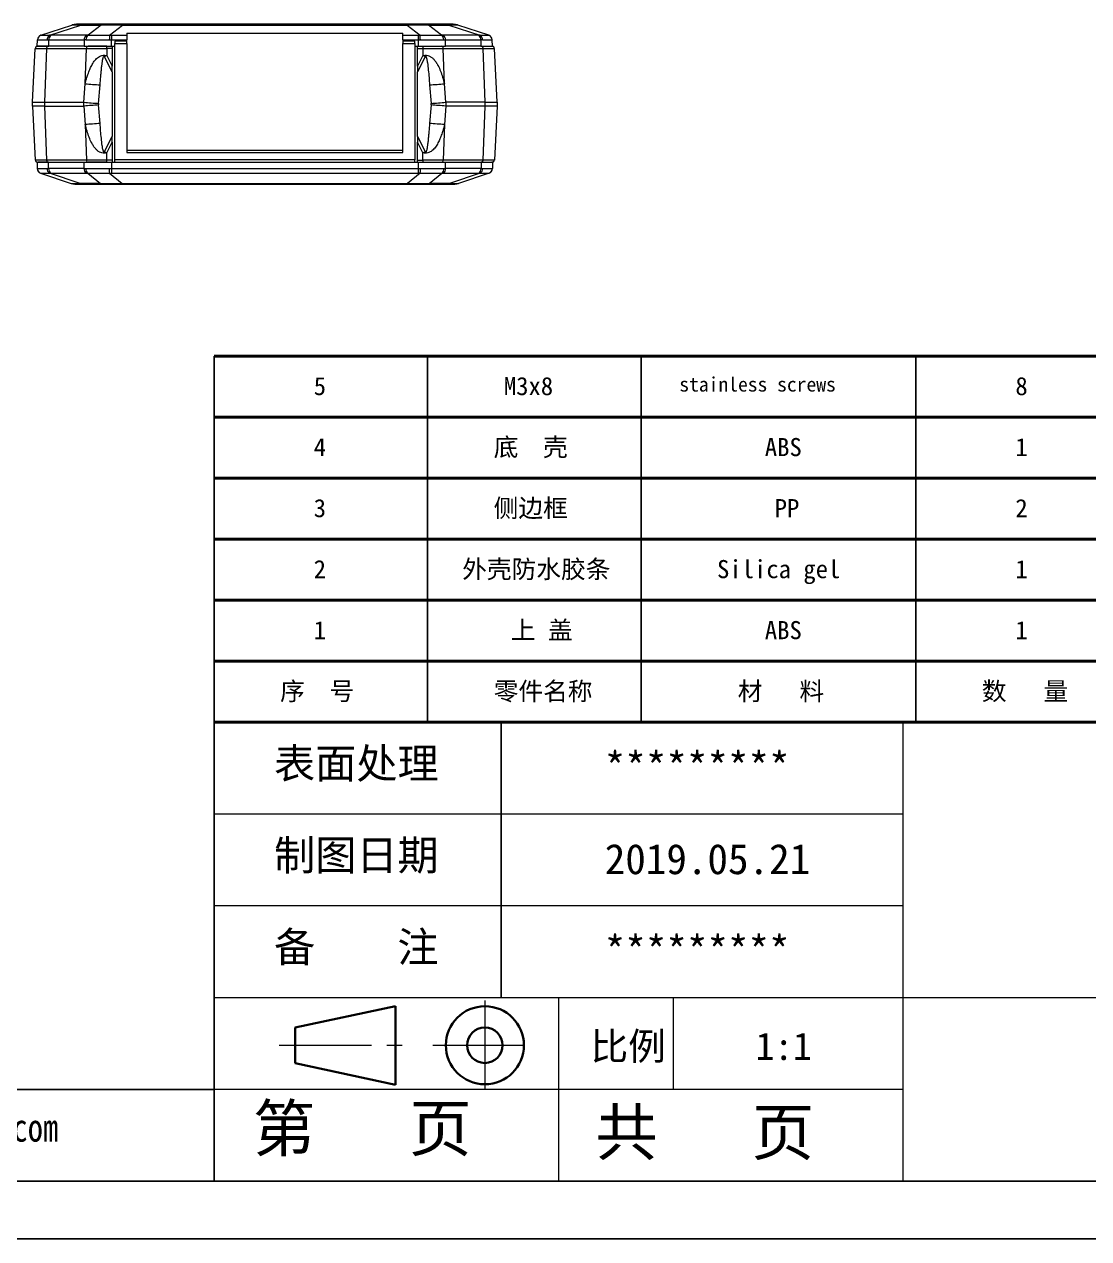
# Model space of a CAD drawing. Header units: inches. Extents: x 1153 to 4131, y 573 to 1071.
# Drawn here: x 1379.2 to 1599, y 573 to 823.7 of the extents above; entities that cross this region are included whole.
import ezdxf

# ---------------------------------------------------------------- set-up
doc = ezdxf.new("R2010")
doc.units = ezdxf.units.IN
doc.linetypes.add('CENTER2', pattern=[28.575, 19.05, -3.175, 3.175, -3.175])
doc.layers.add('文字', color=81, linetype='Continuous')
for name, color, linetype, lineweight in [('粗实线', 7, 'Continuous', 30), ('细实线', 3, 'Continuous', 9), ('细点划线', 2, 'CENTER2', 9)]:
    doc.layers.add(name, color=color, linetype=linetype, lineweight=lineweight)
doc.styles.get("Standard").update_dxf_attribs({"font": 'txt', "bigfont": 'gbcbig.shx'})
doc.styles.add('宋体', font='', dxfattribs={"width": 0.8, "height": 3.5})
doc.styles.get('宋体').set_extended_font_data('SimSun')

msp = doc.modelspace()

# ---------------------------------------------------------------- linework, layer by layer
at = {"color": 7, "linetype": 'Continuous', "lineweight": 15}
for p, q in [((1382.596, 821.464), (1388.995, 823.584)), ((1384.431, 821.462), (1390.836, 823.585)), ((1389.062, 823.598), (1389.052, 823.593)), ((1389.109, 823.619), (1389.089, 823.61)), ((1390.836, 823.585), (1395.034, 823.585)), ((1395.699, 823.736), (1391.501, 823.736)), ((1395.034, 823.585), (1392.358, 821.462)), ((1396.803, 821.464), (1399.477, 823.584)), ((1399.477, 823.584), (1399.477, 823.736)), ((1458.238, 823.736), (1399.477, 823.736)), ((1399.477, 823.584), (1458.238, 823.584)), ((1458.238, 823.736), (1458.238, 823.584)), ((1458.238, 823.584), (1460.911, 821.464)), ((1466.213, 823.736), (1462.015, 823.736)), ((1465.357, 821.462), (1462.681, 823.585)), ((1462.681, 823.585), (1466.879, 823.585)), ((1466.879, 823.585), (1473.284, 821.462)), ((1468.626, 823.61), (1468.605, 823.619)), ((1468.663, 823.593), (1468.652, 823.598)), ((1475.118, 821.464), (1468.719, 823.584)), ((1381.876, 819.236), (1381.899, 820.528)), ((1381.912, 820.533), (1381.899, 820.528)), ((1382.584, 821.46), (1382.596, 821.464)), ((1383.903, 820.538), (1384.241, 820.533)), ((1384.219, 819.236), (1384.241, 820.533)), ((1384.241, 820.533), (1391.558, 820.533)), ((1384.726, 821.458), (1384.431, 821.462)), ((1392.043, 821.458), (1384.726, 821.458)), ((1391.558, 820.533), (1391.535, 819.236)), ((1391.918, 820.538), (1391.558, 820.533)), ((1392.358, 821.462), (1392.043, 821.458)), ((1396.744, 820.533), (1397.214, 820.528)), ((1396.803, 821.464), (1397.214, 821.46)), ((1397.191, 819.236), (1397.214, 820.528)), ((1397.214, 821.46), (1397.214, 820.528)), ((1397.214, 821.46), (1400.357, 821.46)), ((1397.214, 820.528), (1400.357, 820.528)), ((1400.357, 820.236), (1397.857, 820.236)), ((1397.857, 820.236), (1397.857, 819.745)), ((1400.357, 821.903), (1457.357, 821.903)), ((1400.357, 821.903), (1400.357, 821.46)), ((1400.357, 821.46), (1400.357, 820.528)), ((1400.357, 820.236), (1400.357, 820.528)), ((1400.357, 819.745), (1400.357, 820.236)), ((1457.357, 821.46), (1457.357, 821.903)), ((1457.357, 821.46), (1460.5, 821.46)), ((1457.357, 820.528), (1457.357, 821.46)), ((1457.357, 820.528), (1460.5, 820.528)), ((1457.357, 820.528), (1457.357, 820.236)), ((1459.857, 820.236), (1457.357, 820.236)), ((1457.357, 820.236), (1457.357, 819.745)), ((1459.857, 819.745), (1459.857, 820.236)), ((1460.5, 821.46), (1460.911, 821.464)), ((1460.5, 821.46), (1460.5, 820.528)), ((1460.5, 820.528), (1460.97, 820.533)), ((1460.5, 820.528), (1460.523, 819.236)), ((1465.671, 821.458), (1465.357, 821.462)), ((1472.988, 821.458), (1465.671, 821.458)), ((1465.797, 820.538), (1466.156, 820.533)), ((1466.179, 819.236), (1466.156, 820.533)), ((1466.156, 820.533), (1473.473, 820.533)), ((1473.284, 821.462), (1472.988, 821.458)), ((1473.811, 820.538), (1473.473, 820.533)), ((1473.473, 820.533), (1473.496, 819.236)), ((1475.118, 821.464), (1475.13, 821.46)), ((1475.802, 820.533), (1475.816, 820.528)), ((1475.838, 819.236), (1475.816, 820.528)), ((1380.892, 807.636), (1381.448, 818.761)), ((1381.448, 818.761), (1381.527, 818.761)), ((1381.876, 819.236), (1384.219, 819.236)), ((1383.434, 807.636), (1383.827, 818.761)), ((1383.827, 818.761), (1392.038, 818.761)), ((1391.535, 819.236), (1384.219, 819.236)), ((1391.535, 819.236), (1397.191, 819.236)), ((1391.779, 811.457), (1392.038, 818.761)), ((1392.038, 818.761), (1396.226, 818.761)), ((1396.226, 818.761), (1396.226, 819.236)), ((1396.226, 818.761), (1396.226, 817.267)), ((1397.337, 818.761), (1396.226, 818.761)), ((1397.191, 819.236), (1397.857, 819.236)), ((1397.337, 818.761), (1397.337, 815.111)), ((1397.857, 819.745), (1400.357, 819.745)), ((1397.857, 795.745), (1397.857, 819.745)), ((1400.357, 819.745), (1400.357, 797.247)), ((1457.357, 797.247), (1457.357, 819.745)), ((1457.357, 819.745), (1459.857, 819.745)), ((1459.857, 819.745), (1459.857, 795.745)), ((1459.857, 819.236), (1460.523, 819.236)), ((1460.377, 818.761), (1461.488, 818.761)), ((1460.377, 815.111), (1460.377, 818.761)), ((1460.523, 819.236), (1466.179, 819.236)), ((1461.488, 819.236), (1461.488, 818.761)), ((1461.488, 818.761), (1461.488, 817.267)), ((1461.488, 818.761), (1465.677, 818.761)), ((1465.935, 811.457), (1465.677, 818.761)), ((1465.677, 818.761), (1473.887, 818.761)), ((1473.496, 819.236), (1466.179, 819.236)), ((1473.496, 819.236), (1475.838, 819.236)), ((1473.887, 818.761), (1474.28, 807.636)), ((1475.767, 819.236), (1475.939, 819.203)), ((1476.187, 818.761), (1476.266, 818.761)), ((1476.822, 807.636), (1476.266, 818.761)), ((1397.337, 813.924), (1395.743, 817.017)), ((1396.226, 817.267), (1397.337, 815.111)), ((1397.337, 813.924), (1397.337, 815.111)), ((1461.488, 817.267), (1460.377, 815.111)), ((1461.971, 817.017), (1460.377, 813.924)), ((1460.377, 815.111), (1460.377, 813.924)), ((1397.337, 813.924), (1397.337, 800.549)), ((1460.377, 800.549), (1460.377, 813.924)), ((1391.48, 807.636), (1391.779, 811.457)), ((1394.528, 807.386), (1394.828, 811.208)), ((1462.887, 811.208), (1463.186, 807.386)), ((1466.234, 807.636), (1465.935, 811.457)), ((1380.892, 806.837), (1380.892, 807.636)), ((1383.434, 807.636), (1391.48, 807.636)), ((1383.434, 806.837), (1383.434, 807.636)), ((1391.48, 806.837), (1391.48, 807.636)), ((1466.234, 807.636), (1466.234, 806.837)), ((1474.28, 807.636), (1466.234, 807.636)), ((1474.28, 807.636), (1474.28, 806.837)), ((1476.822, 807.636), (1476.822, 806.837)), ((1380.892, 806.837), (1381.448, 795.711)), ((1383.827, 795.711), (1383.434, 806.837)), ((1383.434, 806.837), (1391.48, 806.837)), ((1391.48, 806.837), (1391.779, 803.015)), ((1394.528, 807.386), (1394.528, 807.086)), ((1394.828, 803.265), (1394.528, 807.086)), ((1463.186, 807.086), (1462.887, 803.265)), ((1463.186, 807.086), (1463.186, 807.386)), ((1466.234, 806.837), (1465.935, 803.015)), ((1474.28, 806.837), (1466.234, 806.837)), ((1474.28, 806.837), (1473.887, 795.711)), ((1476.822, 806.837), (1476.266, 795.711)), ((1391.779, 803.015), (1392.038, 795.711)), ((1465.935, 803.015), (1465.677, 795.711)), ((1395.743, 797.455), (1397.337, 800.549)), ((1397.337, 799.362), (1397.337, 800.549)), ((1460.377, 800.549), (1461.971, 797.455)), ((1460.377, 800.549), (1460.377, 799.362)), ((1396.226, 797.206), (1397.337, 799.362)), ((1397.337, 799.362), (1397.337, 795.711)), ((1457.357, 797.703), (1400.357, 797.703)), ((1461.488, 797.206), (1460.377, 799.362)), ((1460.377, 795.711), (1460.377, 799.362)), ((1381.527, 795.711), (1381.448, 795.711)), ((1381.857, 795.236), (1381.857, 793.957)), ((1381.857, 795.236), (1384.2, 795.236)), ((1392.038, 795.711), (1383.827, 795.711)), ((1384.2, 793.957), (1384.2, 795.236)), ((1384.2, 795.236), (1391.514, 795.236)), ((1391.514, 795.236), (1397.171, 795.236)), ((1391.514, 795.236), (1391.514, 793.957)), ((1396.226, 795.711), (1392.038, 795.711)), ((1396.226, 795.711), (1396.226, 797.206)), ((1397.337, 795.711), (1396.226, 795.711)), ((1396.226, 795.236), (1396.226, 795.711)), ((1397.171, 795.236), (1397.171, 793.957)), ((1397.171, 795.236), (1397.857, 795.236)), ((1459.857, 795.745), (1397.857, 795.745)), ((1397.857, 795.236), (1397.857, 795.745)), ((1397.857, 795.236), (1459.857, 795.236)), ((1400.357, 797.247), (1457.357, 797.247)), ((1459.857, 795.236), (1459.857, 795.745)), ((1459.857, 795.236), (1460.543, 795.236)), ((1460.377, 795.711), (1461.488, 795.711)), ((1460.543, 795.236), (1466.2, 795.236)), ((1460.543, 795.236), (1460.543, 793.957)), ((1461.488, 795.711), (1461.488, 797.206)), ((1465.677, 795.711), (1461.488, 795.711)), ((1461.488, 795.711), (1461.488, 795.236)), ((1473.887, 795.711), (1465.677, 795.711)), ((1466.2, 793.957), (1466.2, 795.236)), ((1466.2, 795.236), (1473.514, 795.236)), ((1473.514, 795.236), (1473.514, 793.957)), ((1473.514, 795.236), (1475.857, 795.236)), ((1475.939, 795.269), (1475.767, 795.236)), ((1475.857, 795.236), (1475.857, 793.957)), ((1476.266, 795.711), (1476.187, 795.711)), ((1381.857, 793.957), (1381.871, 793.953)), ((1382.553, 793.004), (1382.541, 793.008)), ((1382.553, 793.004), (1388.895, 790.89)), ((1383.882, 793.953), (1384.2, 793.957)), ((1391.514, 793.957), (1384.2, 793.957)), ((1384.405, 793.004), (1384.684, 793.008)), ((1390.748, 790.89), (1384.405, 793.004)), ((1384.684, 793.008), (1391.997, 793.008)), ((1391.514, 793.957), (1391.852, 793.953)), ((1391.997, 793.008), (1392.293, 793.004)), ((1392.293, 793.004), (1394.92, 790.89)), ((1396.707, 793.953), (1397.171, 793.957)), ((1396.765, 793.004), (1397.171, 793.008)), ((1396.765, 793.004), (1399.392, 790.89)), ((1397.171, 793.957), (1397.171, 793.008)), ((1397.171, 793.957), (1460.543, 793.957)), ((1397.171, 793.008), (1460.543, 793.008)), ((1460.949, 793.004), (1458.322, 790.89)), ((1460.543, 793.957), (1461.007, 793.953)), ((1460.543, 793.957), (1460.543, 793.008)), ((1460.949, 793.004), (1460.543, 793.008)), ((1462.794, 790.89), (1465.421, 793.004)), ((1465.421, 793.004), (1465.717, 793.008)), ((1465.717, 793.008), (1473.03, 793.008)), ((1465.863, 793.953), (1466.2, 793.957)), ((1473.514, 793.957), (1466.2, 793.957)), ((1473.309, 793.004), (1466.967, 790.89)), ((1475.162, 793.004), (1468.819, 790.89)), ((1473.03, 793.008), (1473.309, 793.004)), ((1473.514, 793.957), (1473.832, 793.953)), ((1475.162, 793.004), (1475.173, 793.008)), ((1475.844, 793.953), (1475.857, 793.957)), ((1388.952, 790.881), (1388.962, 790.876)), ((1388.989, 790.864), (1389.01, 790.855)), ((1394.92, 790.89), (1390.748, 790.89)), ((1391.419, 790.736), (1395.591, 790.736)), ((1399.392, 790.89), (1458.322, 790.89)), ((1399.392, 790.89), (1399.392, 790.736)), ((1399.392, 790.736), (1458.322, 790.736)), ((1458.322, 790.89), (1458.322, 790.736)), ((1462.123, 790.736), (1466.296, 790.736)), ((1466.967, 790.89), (1462.794, 790.89)), ((1468.704, 790.855), (1468.725, 790.864)), ((1468.752, 790.876), (1468.762, 790.881))]:
    msp.add_line(p, q, dxfattribs=at)
at = {"color": 8, "linetype": 'Continuous', "lineweight": 15}
for p, q in [((1381.526, 818.761), (1381.448, 818.761)), ((1476.189, 795.711), (1476.266, 795.711))]:
    msp.add_line(p, q, dxfattribs=at)
for p, q in [((1418.382, 679.619), (1418.382, 755.219)), ((1462.482, 679.619), (1462.482, 755.219)), ((1506.582, 679.619), (1506.582, 755.219)), ((1563.282, 679.619), (1563.282, 755.219)), ((1418.382, 584.808), (1418.382, 679.619)), ((1477.639, 622.732), (1477.639, 679.619)), ((1418.382, 603.77), (1171.127, 603.77)), ((1171.127, 584.808), (1845.031, 584.808)), ((1152.911, 572.957), (1856.883, 572.957)), ((1152.911, 572.957), (1478.824, 572.957))]:
    msp.add_line(p, q)
at = {"color": 7, "linetype": 'Continuous', "lineweight": 15}
for centre, radius, start, end in [((1389.939, 820.736), 3, 90, 108.33287), ((1391.508, 822.169), 1.567, 90.24538, 115.40448), ((1395.706, 822.169), 1.567, 90.24538, 115.40448), ((1462.008, 822.169), 1.567, 64.59552, 89.75462), ((1466.206, 822.169), 1.567, 64.59552, 89.75462), ((1467.776, 820.736), 3, 71.66713, 90), ((1382.898, 820.51), 1, 108.33287, 179), ((1382.911, 820.516), 0.998, 108.36469, 179.04892), ((1384.927, 820.567), 1.024, 118.98463, 181.64198), ((1385.26, 820.588), 1.02, 121.55169, 183.1012), ((1392.577, 820.588), 1.02, 121.55169, 183.1012), ((1392.935, 820.621), 1.021, 124.44211, 184.66747), ((1404.321, 820.523), 7.577, 172.86444, 179.92166), ((1453.393, 820.523), 7.577, 0.07834, 7.13556), ((1464.779, 820.621), 1.021, 355.33253, 55.55789), ((1465.137, 820.588), 1.02, 356.8988, 58.44831), ((1472.454, 820.588), 1.02, 356.8988, 58.44831), ((1472.788, 820.567), 1.024, 358.35802, 61.01537), ((1474.804, 820.516), 0.998, 0.95108, 71.63531), ((1474.816, 820.51), 1, 1, 71.66713), ((1392.473, 818.806), 0.438, 100.85692, 185.89289), ((1465.241, 818.806), 0.438, 354.10709, 79.14323), ((1447.578, 717.351), 112.339, 117.20078, 117.47807), ((1410.136, 717.351), 112.339, 62.52193, 62.79922), ((1431.533, 1278.041), 468.274, 265.13003, 265.50424), ((1426.181, 1278.041), 468.274, 274.49576, 274.86997), ((1431.234, 1274.219), 468.274, 265.13003, 265.50424), ((1426.48, 1274.219), 468.274, 274.49576, 274.86997), ((1431.234, 340.254), 468.274, 94.49576, 94.86997), ((1426.48, 340.254), 468.274, 85.13003, 85.50424), ((1431.533, 336.432), 468.274, 94.49576, 94.86997), ((1426.181, 336.432), 468.274, 85.13003, 85.50424), ((1392.473, 795.666), 0.438, 174.10709, 259.14323), ((1447.578, 897.121), 112.339, 242.52193, 242.79922), ((1410.136, 897.121), 112.339, 297.20078, 297.47807), ((1465.241, 795.666), 0.438, 280.85692, 5.89289), ((1382.857, 793.957), 1, 180, 251.56505), ((1382.869, 793.951), 0.998, 179.89789, 251.5333), ((1384.912, 793.903), 1.032, 177.20889, 240.55497), ((1385.228, 793.883), 1.03, 175.88925, 238.12242), ((1392.542, 793.883), 1.03, 175.88925, 238.12242), ((1392.879, 793.854), 1.032, 174.48456, 235.40937), ((1404.572, 793.958), 7.865, 180.03334, 186.96181), ((1453.143, 793.958), 7.865, 353.03819, 359.96666), ((1464.836, 793.854), 1.032, 304.59063, 5.51544), ((1465.173, 793.883), 1.03, 301.87758, 4.11075), ((1472.486, 793.883), 1.03, 301.87758, 4.11075), ((1472.802, 793.903), 1.032, 299.44503, 2.79111), ((1474.845, 793.951), 0.998, 288.4667, 0.10211), ((1474.857, 793.957), 1, 288.43495, 0), ((1389.844, 793.736), 3, 253.84899, 270), ((1391.425, 792.305), 1.568, 244.40046, 269.74895), ((1395.598, 792.305), 1.568, 244.40046, 269.74895), ((1462.117, 792.305), 1.568, 270.25105, 295.59954), ((1466.289, 792.305), 1.568, 270.25105, 295.59954), ((1467.87, 793.736), 3, 270, 286.15102)]:
    msp.add_arc(centre, radius, start, end, dxfattribs=at)
for points, knots in [([(1388.995, 823.584), (1389.034, 823.59), (1389.112, 823.602), (1389.491, 823.607), (1390.049, 823.602), (1390.571, 823.591), (1390.836, 823.585)], [0, 0, 0, 0, 0.2535546, 0.5002407, 0.7468041, 1, 1, 1, 1]), ([(1391.501, 823.736), (1391.262, 823.736), (1390.791, 823.736), (1390.301, 823.736), (1389.991, 823.736), (1389.956, 823.736), (1389.939, 823.736)], [0, 0, 0, 0, 0.2543571, 0.4996841, 0.7451106, 1, 1, 1, 1]), ([(1395.034, 823.585), (1395.353, 823.591), (1395.984, 823.602), (1397.078, 823.607), (1398.247, 823.602), (1399.063, 823.59), (1399.477, 823.584)], [0, 0, 0, 0, 0.2531959, 0.4997593, 0.7464454, 1, 1, 1, 1]), ([(1399.477, 823.736), (1399.12, 823.736), (1398.419, 823.736), (1397.414, 823.736), (1396.484, 823.736), (1395.964, 823.736), (1395.699, 823.736)], [0, 0, 0, 0, 0.2548241, 0.5003134, 0.7455778, 1, 1, 1, 1]), ([(1462.015, 823.736), (1461.75, 823.736), (1461.23, 823.736), (1460.301, 823.736), (1459.296, 823.736), (1458.595, 823.736), (1458.238, 823.736)], [0, 0, 0, 0, 0.2543571, 0.4996841, 0.7451106, 1, 1, 1, 1]), ([(1458.238, 823.584), (1458.651, 823.59), (1459.467, 823.602), (1460.636, 823.607), (1461.73, 823.602), (1462.361, 823.591), (1462.681, 823.585)], [0, 0, 0, 0, 0.2535546, 0.5002407, 0.7468041, 1, 1, 1, 1]), ([(1467.776, 823.736), (1467.758, 823.736), (1467.723, 823.736), (1467.413, 823.736), (1466.923, 823.736), (1466.453, 823.736), (1466.213, 823.736)], [0, 0, 0, 0, 0.2548241, 0.5003134, 0.7455778, 1, 1, 1, 1]), ([(1466.879, 823.585), (1467.143, 823.591), (1467.665, 823.602), (1468.223, 823.607), (1468.602, 823.602), (1468.68, 823.59), (1468.719, 823.584)], [0, 0, 0, 0, 0.25319592, 0.49975926, 0.74644543, 1, 1, 1, 1]), ([(1381.912, 820.533), (1381.959, 820.54), (1382.053, 820.555), (1382.468, 820.562), (1383.065, 820.558), (1383.623, 820.544), (1383.903, 820.538)], [0, 0, 0, 0, 0.2475272, 0.4966978, 0.7475196, 1, 1, 1, 1]), ([(1382.596, 821.464), (1382.644, 821.473), (1382.74, 821.491), (1383.13, 821.5), (1383.675, 821.49), (1384.179, 821.472), (1384.431, 821.462)], [0, 0, 0, 0, 0.2501157, 0.4999973, 0.7498294, 1, 1, 1, 1]), ([(1391.918, 820.538), (1392.267, 820.544), (1392.965, 820.558), (1394.166, 820.562), (1395.431, 820.555), (1396.308, 820.54), (1396.744, 820.533)], [0, 0, 0, 0, 0.2524804, 0.5033022, 0.7524728, 1, 1, 1, 1]), ([(1392.358, 821.462), (1392.679, 821.472), (1393.321, 821.49), (1394.422, 821.5), (1395.587, 821.491), (1396.398, 821.473), (1396.803, 821.464)], [0, 0, 0, 0, 0.2501661, 0.5000036, 0.7498799, 1, 1, 1, 1]), ([(1460.911, 821.464), (1461.317, 821.473), (1462.127, 821.491), (1463.292, 821.5), (1464.393, 821.49), (1465.035, 821.472), (1465.357, 821.462)], [0, 0, 0, 0, 0.2501157, 0.4999973, 0.7498294, 1, 1, 1, 1]), ([(1460.97, 820.533), (1461.407, 820.54), (1462.284, 820.555), (1463.549, 820.562), (1464.749, 820.558), (1465.447, 820.544), (1465.797, 820.538)], [0, 0, 0, 0, 0.2475272, 0.4966978, 0.7475196, 1, 1, 1, 1]), ([(1473.284, 821.462), (1473.536, 821.472), (1474.039, 821.49), (1474.584, 821.5), (1474.974, 821.491), (1475.07, 821.473), (1475.118, 821.464)], [0, 0, 0, 0, 0.2501661, 0.5000036, 0.7498799, 1, 1, 1, 1]), ([(1473.811, 820.538), (1474.091, 820.544), (1474.65, 820.558), (1475.246, 820.562), (1475.662, 820.555), (1475.755, 820.54), (1475.802, 820.533)], [0, 0, 0, 0, 0.2524804, 0.5033022, 0.7524728, 1, 1, 1, 1]), ([(1381.775, 819.206), (1381.731, 819.185), (1381.641, 819.142), (1381.543, 819.03), (1381.486, 818.897), (1381.488, 818.806), (1381.488, 818.761)], [0, 0, 0, 0, 0.2491348, 0.5018098, 0.7534093, 1, 1, 1, 1]), ([(1384.18, 819.236), (1383.847, 819.236), (1383.18, 819.236), (1382.49, 819.236), (1382.032, 819.236), (1381.976, 819.236), (1381.948, 819.236)], [0, 0, 0, 0, 0.2505641, 0.5000063, 0.7494436, 1, 1, 1, 1]), ([(1396.226, 819.236), (1395.875, 819.236), (1395.164, 819.236), (1394.139, 819.236), (1393.184, 819.236), (1392.653, 819.236), (1392.391, 819.236)], [0, 0, 0, 0, 0.2475749, 0.5, 0.7524251, 1, 1, 1, 1]), ([(1461.488, 819.236), (1461.84, 819.236), (1462.55, 819.236), (1463.576, 819.236), (1464.531, 819.236), (1465.061, 819.236), (1465.323, 819.236)], [0, 0, 0, 0, 0.2475749, 0.5, 0.7524251, 1, 1, 1, 1]), ([(1473.534, 819.236), (1473.868, 819.236), (1474.534, 819.236), (1475.224, 819.236), (1475.682, 819.236), (1475.738, 819.236), (1475.767, 819.236)], [0, 0, 0, 0, 0.2505033, 0.499997, 0.749492, 1, 1, 1, 1]), ([(1476.226, 818.761), (1476.226, 818.806), (1476.228, 818.897), (1476.171, 819.03), (1476.074, 819.142), (1475.984, 819.184), (1475.939, 819.206)], [0, 0, 0, 0, 0.246589, 0.4981855, 0.7508598, 1, 1, 1, 1]), ([(1391.779, 811.457), (1391.867, 811.804), (1392.033, 812.458), (1392.331, 813.434), (1392.672, 814.354), (1393.091, 815.26), (1393.596, 816.107), (1394.152, 816.742), (1394.714, 817.122), (1395.2, 817.306), (1395.722, 817.383), (1396.061, 817.305), (1396.226, 817.267)], [0, 0, 0, 0, 0.1321856, 0.2496237, 0.3787068, 0.4973618, 0.6221439, 0.7469582, 0.8102063, 0.8738933, 0.9386707, 1, 1, 1, 1]), ([(1394.828, 811.208), (1394.855, 811.554), (1394.912, 812.269), (1395.001, 813.29), (1395.077, 814.105), (1395.137, 814.685), (1395.183, 815.085), (1395.231, 815.461), (1395.299, 815.934), (1395.363, 816.37), (1395.459, 816.77), (1395.516, 816.968), (1395.584, 817.077), (1395.616, 817.103), (1395.635, 817.111), (1395.654, 817.112), (1395.673, 817.105), (1395.691, 817.092), (1395.717, 817.064), (1395.733, 817.037), (1395.743, 817.017)], [0, 0, 0, 0, 0.1695321, 0.3502325, 0.4997615, 0.5694008, 0.6347891, 0.6959345, 0.7546144, 0.8680819, 0.9106555, 0.9554425, 0.9683737, 0.9720793, 0.9752568, 0.9782047, 0.9812889, 0.9848333, 0.9890572, 1, 1, 1, 1]), ([(1461.488, 817.267), (1461.653, 817.305), (1461.992, 817.383), (1462.511, 817.306), (1462.916, 817.155), (1463.21, 816.983), (1463.507, 816.761), (1463.864, 816.4), (1464.264, 815.865), (1464.715, 815.087), (1465.167, 814.062), (1465.594, 812.792), (1465.819, 811.91), (1465.935, 811.457)], [0, 0, 0, 0, 0.0613059, 0.1260733, 0.1888619, 0.2206278, 0.2530999, 0.3269993, 0.4098263, 0.5028325, 0.663228, 0.8270866, 1, 1, 1, 1]), ([(1461.971, 817.017), (1461.982, 817.037), (1461.997, 817.065), (1462.023, 817.093), (1462.042, 817.106), (1462.06, 817.112), (1462.08, 817.111), (1462.098, 817.103), (1462.13, 817.077), (1462.169, 817.015), (1462.24, 816.836), (1462.342, 816.426), (1462.477, 815.54), (1462.687, 813.76), (1462.807, 812.229), (1462.887, 811.208)], [0, 0, 0, 0, 0.0109935, 0.0152295, 0.0187774, 0.0218584, 0.0248009, 0.0279763, 0.0316869, 0.0447263, 0.0630348, 0.1254703, 0.2504673, 0.5002717, 1, 1, 1, 1]), ([(1380.892, 807.636), (1380.924, 807.636), (1380.988, 807.636), (1381.509, 807.636), (1382.295, 807.636), (1383.054, 807.636), (1383.434, 807.636)], [0, 0, 0, 0, 0.2506132, 0.500027, 0.7494282, 1, 1, 1, 1]), ([(1474.28, 807.636), (1474.661, 807.636), (1475.419, 807.636), (1476.205, 807.636), (1476.727, 807.636), (1476.79, 807.636), (1476.822, 807.636)], [0, 0, 0, 0, 0.2506193, 0.5000337, 0.7494339, 1, 1, 1, 1]), ([(1383.434, 806.837), (1383.054, 806.837), (1382.295, 806.837), (1381.509, 806.837), (1380.988, 806.837), (1380.924, 806.837), (1380.892, 806.837)], [0, 0, 0, 0, 0.25061928, 0.50003365, 0.74943391, 1, 1, 1, 1]), ([(1476.822, 806.837), (1476.79, 806.837), (1476.727, 806.837), (1476.205, 806.837), (1475.419, 806.837), (1474.661, 806.837), (1474.28, 806.837)], [0, 0, 0, 0, 0.2506132, 0.500027, 0.7494282, 1, 1, 1, 1]), ([(1396.226, 797.206), (1396.061, 797.168), (1395.722, 797.089), (1395.203, 797.167), (1394.798, 797.317), (1394.504, 797.49), (1394.208, 797.712), (1393.85, 798.073), (1393.451, 798.608), (1392.999, 799.386), (1392.547, 800.411), (1392.121, 801.68), (1391.895, 802.562), (1391.779, 803.015)], [0, 0, 0, 0, 0.0613059, 0.1260733, 0.1888619, 0.2206278, 0.2530999, 0.3269993, 0.4098263, 0.5028325, 0.663228, 0.8270866, 1, 1, 1, 1]), ([(1395.743, 797.455), (1395.733, 797.436), (1395.717, 797.408), (1395.691, 797.38), (1395.673, 797.367), (1395.654, 797.361), (1395.635, 797.362), (1395.616, 797.37), (1395.584, 797.396), (1395.545, 797.458), (1395.474, 797.636), (1395.372, 798.047), (1395.237, 798.932), (1395.028, 800.713), (1394.908, 802.244), (1394.828, 803.265)], [0, 0, 0, 0, 0.0109935, 0.0152295, 0.0187774, 0.0218584, 0.0248009, 0.0279763, 0.0316869, 0.0447263, 0.0630348, 0.1254703, 0.2504673, 0.5002717, 1, 1, 1, 1]), ([(1465.935, 803.015), (1465.847, 802.669), (1465.682, 802.015), (1465.383, 801.039), (1465.043, 800.118), (1464.623, 799.212), (1464.118, 798.366), (1463.563, 797.73), (1463, 797.35), (1462.514, 797.167), (1461.992, 797.089), (1461.653, 797.168), (1461.488, 797.206)], [0, 0, 0, 0, 0.1321856, 0.2496237, 0.3787068, 0.4973618, 0.6221439, 0.7469582, 0.8102063, 0.8738933, 0.9386707, 1, 1, 1, 1]), ([(1462.887, 803.265), (1462.859, 802.919), (1462.802, 802.203), (1462.713, 801.183), (1462.638, 800.367), (1462.577, 799.787), (1462.531, 799.388), (1462.483, 799.011), (1462.415, 798.539), (1462.351, 798.102), (1462.255, 797.703), (1462.198, 797.504), (1462.13, 797.396), (1462.098, 797.37), (1462.08, 797.362), (1462.06, 797.361), (1462.041, 797.367), (1462.023, 797.38), (1461.997, 797.408), (1461.982, 797.436), (1461.971, 797.455)], [0, 0, 0, 0, 0.1695321, 0.3502325, 0.4997615, 0.5694008, 0.6347891, 0.6959345, 0.7546144, 0.8680819, 0.9106555, 0.9554425, 0.9683737, 0.9720793, 0.9752568, 0.9782047, 0.9812889, 0.9848333, 0.9890572, 1, 1, 1, 1]), ([(1381.488, 795.711), (1381.488, 795.666), (1381.486, 795.575), (1381.543, 795.443), (1381.64, 795.331), (1381.731, 795.288), (1381.775, 795.267)], [0, 0, 0, 0, 0.246589, 0.4981855, 0.7508598, 1, 1, 1, 1]), ([(1384.18, 795.236), (1383.847, 795.236), (1383.18, 795.236), (1382.491, 795.236), (1382.032, 795.236), (1381.976, 795.236), (1381.948, 795.236)], [0, 0, 0, 0, 0.2505033, 0.499997, 0.749492, 1, 1, 1, 1]), ([(1396.226, 795.236), (1395.875, 795.236), (1395.164, 795.236), (1394.139, 795.236), (1393.184, 795.236), (1392.653, 795.236), (1392.391, 795.236)], [0, 0, 0, 0, 0.2475749, 0.5, 0.7524251, 1, 1, 1, 1]), ([(1461.488, 795.236), (1461.84, 795.236), (1462.55, 795.236), (1463.576, 795.236), (1464.531, 795.236), (1465.061, 795.236), (1465.323, 795.236)], [0, 0, 0, 0, 0.2475749, 0.5, 0.7524251, 1, 1, 1, 1]), ([(1473.534, 795.236), (1473.868, 795.236), (1474.534, 795.236), (1475.224, 795.236), (1475.682, 795.236), (1475.738, 795.236), (1475.767, 795.236)], [0, 0, 0, 0, 0.2505641, 0.5000063, 0.7494436, 1, 1, 1, 1]), ([(1475.939, 795.267), (1475.984, 795.288), (1476.074, 795.331), (1476.171, 795.443), (1476.228, 795.575), (1476.226, 795.666), (1476.226, 795.711)], [0, 0, 0, 0, 0.2491348, 0.5018098, 0.7534093, 1, 1, 1, 1]), ([(1381.871, 793.953), (1381.918, 793.947), (1382.012, 793.934), (1382.436, 793.929), (1383.039, 793.934), (1383.601, 793.947), (1383.882, 793.953)], [0, 0, 0, 0, 0.250009, 0.5, 0.749991, 1, 1, 1, 1]), ([(1382.553, 793.004), (1382.601, 792.995), (1382.697, 792.978), (1383.09, 792.968), (1383.641, 792.978), (1384.15, 792.995), (1384.405, 793.004)], [0, 0, 0, 0, 0.2501467, 0.4999999, 0.749858, 1, 1, 1, 1]), ([(1391.852, 793.953), (1392.199, 793.947), (1392.894, 793.934), (1394.097, 793.929), (1395.374, 793.934), (1396.263, 793.947), (1396.707, 793.953)], [0, 0, 0, 0, 0.250009, 0.5, 0.749991, 1, 1, 1, 1]), ([(1392.293, 793.004), (1392.616, 792.995), (1393.26, 792.978), (1394.368, 792.968), (1395.54, 792.978), (1396.357, 792.995), (1396.765, 793.004)], [0, 0, 0, 0, 0.2501467, 0.4999999, 0.749858, 1, 1, 1, 1]), ([(1460.949, 793.004), (1461.358, 792.995), (1462.174, 792.978), (1463.346, 792.968), (1464.454, 792.978), (1465.099, 792.995), (1465.421, 793.004)], [0, 0, 0, 0, 0.25014674, 0.49999986, 0.74985805, 1, 1, 1, 1]), ([(1461.007, 793.953), (1461.452, 793.947), (1462.34, 793.934), (1463.617, 793.929), (1464.82, 793.934), (1465.515, 793.947), (1465.863, 793.953)], [0, 0, 0, 0, 0.250009, 0.5, 0.749991, 1, 1, 1, 1]), ([(1473.309, 793.004), (1473.564, 792.995), (1474.073, 792.978), (1474.624, 792.968), (1475.018, 792.978), (1475.114, 792.995), (1475.162, 793.004)], [0, 0, 0, 0, 0.2501467, 0.4999999, 0.749858, 1, 1, 1, 1]), ([(1473.832, 793.953), (1474.113, 793.947), (1474.675, 793.934), (1475.278, 793.929), (1475.702, 793.934), (1475.796, 793.947), (1475.844, 793.953)], [0, 0, 0, 0, 0.250009, 0.5, 0.749991, 1, 1, 1, 1]), ([(1388.895, 790.89), (1388.935, 790.884), (1389.013, 790.872), (1389.394, 790.867), (1389.956, 790.872), (1390.481, 790.884), (1390.748, 790.89)], [0, 0, 0, 0, 0.2533706, 0.5, 0.7466294, 1, 1, 1, 1]), ([(1389.844, 790.736), (1389.862, 790.736), (1389.897, 790.736), (1390.209, 790.736), (1390.703, 790.736), (1391.177, 790.736), (1391.419, 790.736)], [0, 0, 0, 0, 0.2545846, 0.4999988, 0.7453505, 1, 1, 1, 1]), ([(1394.92, 790.89), (1395.242, 790.884), (1395.878, 790.872), (1396.979, 790.867), (1398.155, 790.872), (1398.976, 790.884), (1399.392, 790.89)], [0, 0, 0, 0, 0.2533706, 0.5, 0.7466294, 1, 1, 1, 1]), ([(1395.591, 790.736), (1395.857, 790.736), (1396.381, 790.736), (1397.317, 790.736), (1398.328, 790.736), (1399.033, 790.736), (1399.392, 790.736)], [0, 0, 0, 0, 0.2545846, 0.4999988, 0.7453505, 1, 1, 1, 1]), ([(1458.322, 790.89), (1458.738, 790.884), (1459.559, 790.872), (1460.735, 790.867), (1461.837, 790.872), (1462.472, 790.884), (1462.794, 790.89)], [0, 0, 0, 0, 0.2533706, 0.5, 0.7466294, 1, 1, 1, 1]), ([(1458.322, 790.736), (1458.681, 790.736), (1459.386, 790.736), (1460.398, 790.736), (1461.333, 790.736), (1461.857, 790.736), (1462.123, 790.736)], [0, 0, 0, 0, 0.2545846, 0.4999988, 0.7453505, 1, 1, 1, 1]), ([(1466.296, 790.736), (1466.537, 790.736), (1467.011, 790.736), (1467.505, 790.736), (1467.817, 790.736), (1467.852, 790.736), (1467.87, 790.736)], [0, 0, 0, 0, 0.2545846, 0.4999988, 0.7453505, 1, 1, 1, 1]), ([(1466.967, 790.89), (1467.233, 790.884), (1467.758, 790.872), (1468.32, 790.867), (1468.702, 790.872), (1468.78, 790.884), (1468.819, 790.89)], [0, 0, 0, 0, 0.2533706, 0.5, 0.7466294, 1, 1, 1, 1])]:
    msp.add_open_spline(points, degree=3, knots=knots, dxfattribs=at)
at = {"color": 8, "linetype": 'Continuous', "lineweight": 15}
for points, knots in [([(1381.527, 818.761), (1381.546, 818.761), (1381.601, 818.761), (1382.035, 818.761), (1382.764, 818.761), (1383.472, 818.761), (1383.827, 818.761)], [0, 0, 0, 0, 0.1433602, 0.4284291, 0.7133659, 1, 1, 1, 1]), ([(1473.887, 818.761), (1474.242, 818.761), (1474.95, 818.761), (1475.679, 818.761), (1476.113, 818.761), (1476.169, 818.761), (1476.187, 818.761)], [0, 0, 0, 0, 0.2866267, 0.5715528, 0.8566119, 1, 1, 1, 1]), ([(1383.827, 795.711), (1383.472, 795.711), (1382.764, 795.711), (1382.035, 795.711), (1381.601, 795.711), (1381.546, 795.711), (1381.527, 795.711)], [0, 0, 0, 0, 0.2866267, 0.5715528, 0.8566119, 1, 1, 1, 1]), ([(1476.187, 795.711), (1476.169, 795.711), (1476.113, 795.711), (1475.679, 795.711), (1474.95, 795.711), (1474.242, 795.711), (1473.887, 795.711)], [0, 0, 0, 0, 0.1433602, 0.4284291, 0.7133659, 1, 1, 1, 1])]:
    msp.add_open_spline(points, degree=3, knots=knots, dxfattribs=at)
at = {"color": 7, "linetype": 'Continuous', "lineweight": 15}
for points in [[(1383.827, 818.761), (1383.834, 818.824), (1383.849, 818.95), (1383.931, 819.106), (1384.046, 819.215), (1384.136, 819.229), (1384.18, 819.236)], [(1397.337, 819.236), (1397.337, 819.229), (1397.337, 819.215), (1397.337, 819.106), (1397.337, 818.95), (1397.337, 818.824), (1397.337, 818.761)], [(1460.377, 818.761), (1460.377, 818.824), (1460.377, 818.95), (1460.377, 819.106), (1460.377, 819.215), (1460.377, 819.229), (1460.377, 819.236)], [(1473.534, 819.236), (1473.579, 819.229), (1473.668, 819.215), (1473.783, 819.106), (1473.865, 818.95), (1473.88, 818.824), (1473.887, 818.761)], [(1384.18, 795.236), (1384.136, 795.243), (1384.046, 795.257), (1383.931, 795.366), (1383.849, 795.522), (1383.834, 795.648), (1383.827, 795.711)], [(1397.337, 795.711), (1397.337, 795.648), (1397.337, 795.522), (1397.337, 795.366), (1397.337, 795.257), (1397.337, 795.243), (1397.337, 795.236)], [(1460.377, 795.236), (1460.377, 795.243), (1460.377, 795.257), (1460.377, 795.366), (1460.377, 795.522), (1460.377, 795.648), (1460.377, 795.711)], [(1473.887, 795.711), (1473.88, 795.648), (1473.865, 795.522), (1473.783, 795.366), (1473.668, 795.257), (1473.579, 795.243), (1473.534, 795.236)]]:
    msp.add_open_spline(points, degree=3, dxfattribs=at)
at = {"layer": '粗实线', "color": 7, "lineweight": 40}
for p, q in [((1845.031, 755.219), (1418.382, 755.219)), ((1845.031, 742.619), (1418.382, 742.619)), ((1845.031, 730.019), (1418.382, 730.019)), ((1845.031, 717.419), (1418.382, 717.419)), ((1845.031, 704.819), (1418.382, 704.819)), ((1845.031, 692.219), (1418.382, 692.219)), ((1845.031, 679.619), (1418.382, 679.619))]:
    msp.add_line(p, q, dxfattribs=at)
at = {"layer": '粗实线', "color": 7}
for p, q in [((1455.858, 620.958), (1435.139, 616.567)), ((1455.858, 620.958), (1455.858, 604.721)), ((1435.139, 616.567), (1435.139, 609.24)), ((1435.139, 609.24), (1455.858, 604.721))]:
    msp.add_line(p, q, dxfattribs=at)
for radius in [8.055, 3.664]:
    msp.add_circle((1474.298, 612.903), radius, dxfattribs=at)
at = {"layer": '细实线', "color": 7}
for p, q in [((1560.598, 679.619), (1560.598, 584.808)), ((1560.598, 660.657), (1418.382, 660.657)), ((1560.598, 641.695), (1418.382, 641.695)), ((1845.031, 622.732), (1418.382, 622.732)), ((1489.49, 622.732), (1489.49, 584.808)), ((1513.193, 622.732), (1513.193, 603.77)), ((1560.598, 603.77), (1418.382, 603.77))]:
    msp.add_line(p, q, dxfattribs=at)
at = {"layer": '细点划线', "color": 7}
for p, q in [((1474.298, 622.176), (1474.298, 603.77)), ((1431.836, 612.903), (1457.445, 612.903)), ((1463.525, 612.903), (1484.345, 612.903))]:
    msp.add_line(p, q, dxfattribs=at)

# ---------------------------------------------------------------- texts
at = {"attachment_point": 1}
for s, insert, char_height, width in [('{\\fSimHei|b0|i0|c134|p49;5}', (1438.95, 750.898), 3.74162, 2126.55235), ('{\\fSimHei|b0|i0|c134|p49;M3x8}', (1478.215, 750.898), 3.74162, 2126.55235), ('{\\fSimHei|b0|i0|c134|p49;stainless screws}', (1514.45, 750.866), 2.96954, 1687.73996), ('{\\fSimHei|b0|i0|c0|p49;8}', (1583.85, 750.898), 3.74162, 2126.55235), ('{\\fSimHei|b0|i0|c134|p49;4}', (1438.95, 738.298), 3.74162, 2126.55235), ('{\\fSimHei|b0|i0|c134|p49;底  壳}', (1476.116, 738.298), 3.74162, 2126.55235), ('{\\fSimHei|b0|i0|c134|p49;ABS}', (1532.109, 738.298), 3.74162, 2126.55235), ('{\\fSimHei|b0|i0|c134|p49;1}', (1583.85, 738.298), 3.74162, 2126.55235), ('{\\fSimHei|b0|i0|c134|p49;3}', (1438.95, 725.698), 3.74162, 2126.55235), ('{\\fSimHei|b0|i0|c134|p49;侧边框}', (1476.116, 725.698), 3.74162, 2126.55235), ('{\\fSimHei|b0|i0|c134|p49;   PP}', (1526.516, 725.698), 3.74162, 2126.55235), ('{\\fSimHei|b0|i0|c134|p49;2}', (1583.85, 725.698), 3.74162, 2126.55235), ('{\\fSimHei|b0|i0|c134|p49;2}', (1438.95, 713.098), 3.74162, 2126.55235), ('{\\fSimHei|b0|i0|c134|p49;外壳防水胶条}', (1469.611, 713.098), 3.74162, 2126.55235), ('{\\fSimHei|b0|i0|c134|p49;Silica gel}', (1522.245, 713.098), 3.74162, 2126.55235), ('{\\fSimHei|b0|i0|c134|p49;1}', (1583.85, 713.098), 3.74162, 2126.55235), ('{\\fSimHei|b0|i0|c134|p49;1}', (1438.95, 700.498), 3.74162, 2126.55235), ('{\\fSimHei|b0|i0|c134|p49;上 盖}', (1479.67, 700.498), 3.74162, 2126.55235), ('{\\fSimHei|b0|i0|c134|p49;ABS}', (1532.109, 700.498), 3.74162, 2126.55235), ('{\\fSimHei|b0|i0|c134|p49;1}', (1583.85, 700.498), 3.74162, 2126.55235), ('{\\fSimHei|b0|i0|c134|p49;序  号}', (1432.016, 687.898), 3.74162, 2126.55235), ('{\\fSimHei|b0|i0|c134|p49;零件名称}', (1476.116, 687.898), 3.74162, 2126.55235), ('{\\fSimHei|b0|i0|c134|p49;材   料}', (1526.516, 687.898), 3.74162, 2126.55235), ('{\\fSimHei|b0|i0|c134|p49;数   量}', (1576.916, 687.898), 3.74162, 2126.55235), ('{\\fSimHei|b0|i0|c134|p49;表面处理}', (1430.749, 674.238), 6.23604, 3544.25392), ('{\\fSimHei|b0|i0|c134|p49;*********}', (1499.05, 673.436), 6.23604, 3544.25392), ('{\\fSimHei|b0|i0|c134|p49;制图日期}', (1430.749, 655.275), 6.23604, 3544.25392), ('{\\fSimHei|b0|i0|c134|p49;2019.\\fSimHei|b0|i0|c0|p49;0\\fSimHei|b0|i0|c134|p49;5.21}', (1499.05, 654.474), 6.23604, 3544.25392), ('{\\fSimHei|b0|i0|c134|p49;备    注}', (1430.749, 636.313), 6.23604, 3544.25392), ('{\\fSimHei|b0|i0|c134|p49;*********}', (1499.05, 635.511), 6.23604, 3544.25392)]:
    msp.add_mtext(s, dxfattribs=dict(at, insert=insert, char_height=char_height, width=width))
at = {"layer": '文字', "color": 0, "insert": (1310.522, 598.795), "char_height": 5.794, "width": 101.79508, "attachment_point": 1, "style": '宋体'}
msp.add_mtext('www.szomk.en.alibaba.com', dxfattribs=at)
at = {"layer": '细实线', "color": 7, "attachment_point": 1}
for s, insert, char_height, width in [('{\\fSimSun|b0|i0|c134|p54;比例}', (1496.127, 615.551), 5.68866, 24.97144), ('{\\fSimSun|b0|i0|c134|p54;1:1}', (1530.2, 615.551), 5.68866, 24.97144), ('{\\fSimSun|b0|i0|c134|p54;第   页}', (1426.36, 600.511), 9.4811, 71.10822), ('{\\fSimSun|b0|i0|c134|p54; 共   页}', (1490.65, 599.706), 9.4811, 71.10822)]:
    msp.add_mtext(s, dxfattribs=dict(at, insert=insert, char_height=char_height, width=width))

doc.saveas('drawing.dxf')
